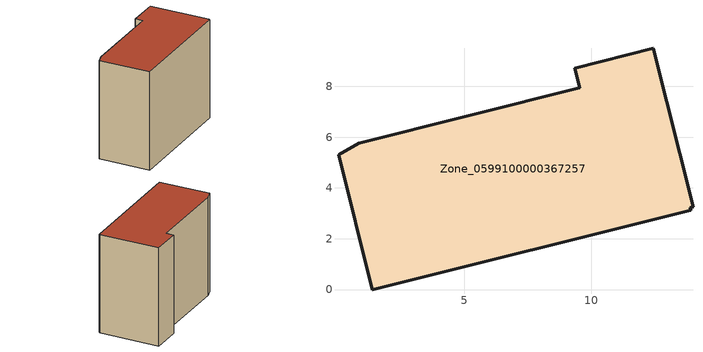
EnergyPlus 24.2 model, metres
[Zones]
Zone_0599100000367257
 floor ground (C_G): 13.9,3.23 13.93,3.12 1.39,0 0.06,5.3 0.85,5.76 9.56,7.93 9.36,8.72 12.46,9.49 14.01,3.25 z0
 wall outside (C_F): 12.46,9.49 9.36,8.72 9.56,7.93 0.85,5.76 0.06,5.3 1.39,0 13.93,3.12 13.9,3.23 14.01,3.25 12.46,9.49 z0:10.56
 roof outside (C_R): 13.93,3.12 13.9,3.23 14.01,3.25 12.46,9.49 9.36,8.72 9.56,7.93 0.85,5.76 0.06,5.3 1.39,0 z10.56
[BUILDING]
Pand.0599100000367257: North Axis=0; Terrain=City; Loads Convergence Tolerance Value=0.04; Temperature Convergence Tolerance Value=0.4; Solar Distribution=FullExterior; Maximum Number of Warmup Days=25; Minimum Number of Warmup Days=1
[Site:Location]
Rotterdam.The.Hague.AP_ZH_NLD Design_Conditions: Latitude=51.96; Longitude=4.45; Time Zone=1; Elevation=-4.5
[SITE:GROUNDTEMPERATURE:BUILDINGSURFACE]
18, 18, 18, 18, 18, 18, 18, 18, 18, 18, 18, 18
[MATERIAL] Thermal Absorptance=0.9; Solar Absorptance=0.7; Visible Absorptance=0.7
Name | Roughness | Thickness | Conductivity | Density | Specific Heat
G.TC.1992-2005 | MediumSmooth | 0.15 | 0.06 | 540 | 1210
F.TC.1992-2005 | Rough | 0.3 | 0.12 | 1920 | 840
R.TC.1992-2005 | MediumRough | 0.2 | 0.08 | 1500 | 1000
[CONSTRUCTION]
C_G: G.TC.1992-2005
C_F: F.TC.1992-2005
C_R: R.TC.1992-2005
[ZONE]
Zone_0599100000367257: Type=1; Multiplier=1; Ceiling Height=Autocalculate; Volume=Autocalculate; Floor Area=autocalculate; Part of Total Floor Area=Yes
[ZONEINFILTRATION:DESIGNFLOWRATE]
Infil_Zone_0599100000367257: Zone or ZoneList or Space or SpaceList=Zone_0599100000367257; Schedule=AlwaysOn; Design Flow Rate Calculation Method=Flow/Area; Flow Rate per Floor Area=0.0015; Constant Term Coefficient=1; Temperature Term Coefficient=0; Velocity Term Coefficient=0; Velocity Squared Term Coefficient=0
[HVACTEMPLATE:ZONE:IDEALLOADSAIRSYSTEM]
Zone_0599100000367257: Maximum Heating Supply Air Temperature=50; Minimum Cooling Supply Air Temperature=13; Maximum Heating Supply Air Humidity Ratio=0.0156; Minimum Cooling Supply Air Humidity Ratio=0.0077; Heating Limit=NoLimit; Cooling Limit=NoLimit; Dehumidification Control Type=ConstantSensibleHeatRatio; Cooling Sensible Heat Ratio=0.7; Dehumidification Setpoint=60; Humidification Control Type=None; Humidification Setpoint=30; Outdoor Air Method=None; Outdoor Air Flow Rate per Person=0.00944; Outdoor Air Flow Rate per Zone Floor Area=0; Outdoor Air Flow Rate per Zone=0; Demand Controlled Ventilation Type=None; Outdoor Air Economizer Type=NoEconomizer; Heat Recovery Type=None; Sensible Heat Recovery Effectiveness=0.7; Latent Heat Recovery Effectiveness=0.65
[ZONECONTROL:THERMOSTAT]
ThermostatControl_Zone_0599100000367257: Zone or ZoneList=Zone_0599100000367257; Control Type Schedule=DualSetpointControlType; Control 1=Thermostat_Zone_0599100000367257; Temperature Difference Between Cutout And Setpoint=0
[THERMOSTATSETPOINT:DUALSETPOINT]
Thermostat_Zone_0599100000367257: Heating Setpoint Temperature Schedule=HeatingSetpoint_Zone_0599100000367257; Cooling Setpoint Temperature Schedule=CoolingSetpoint_Zone_0599100000367257
[SCHEDULE:COMPACT]
HeatingSetpoint_Zone_0599100000367257: Through: 12/31, For: AllDays, Until: 24:00, 21
CoolingSetpoint_Zone_0599100000367257: Through: 12/31, For: AllDays, Until: 24:00, 24
DualSetpointControlType: Through: 12/31, For: AllDays, Until: 24:00, 4
AlwaysOn: Through: 12/31, For: AllDays, Until: 24:00, 1
